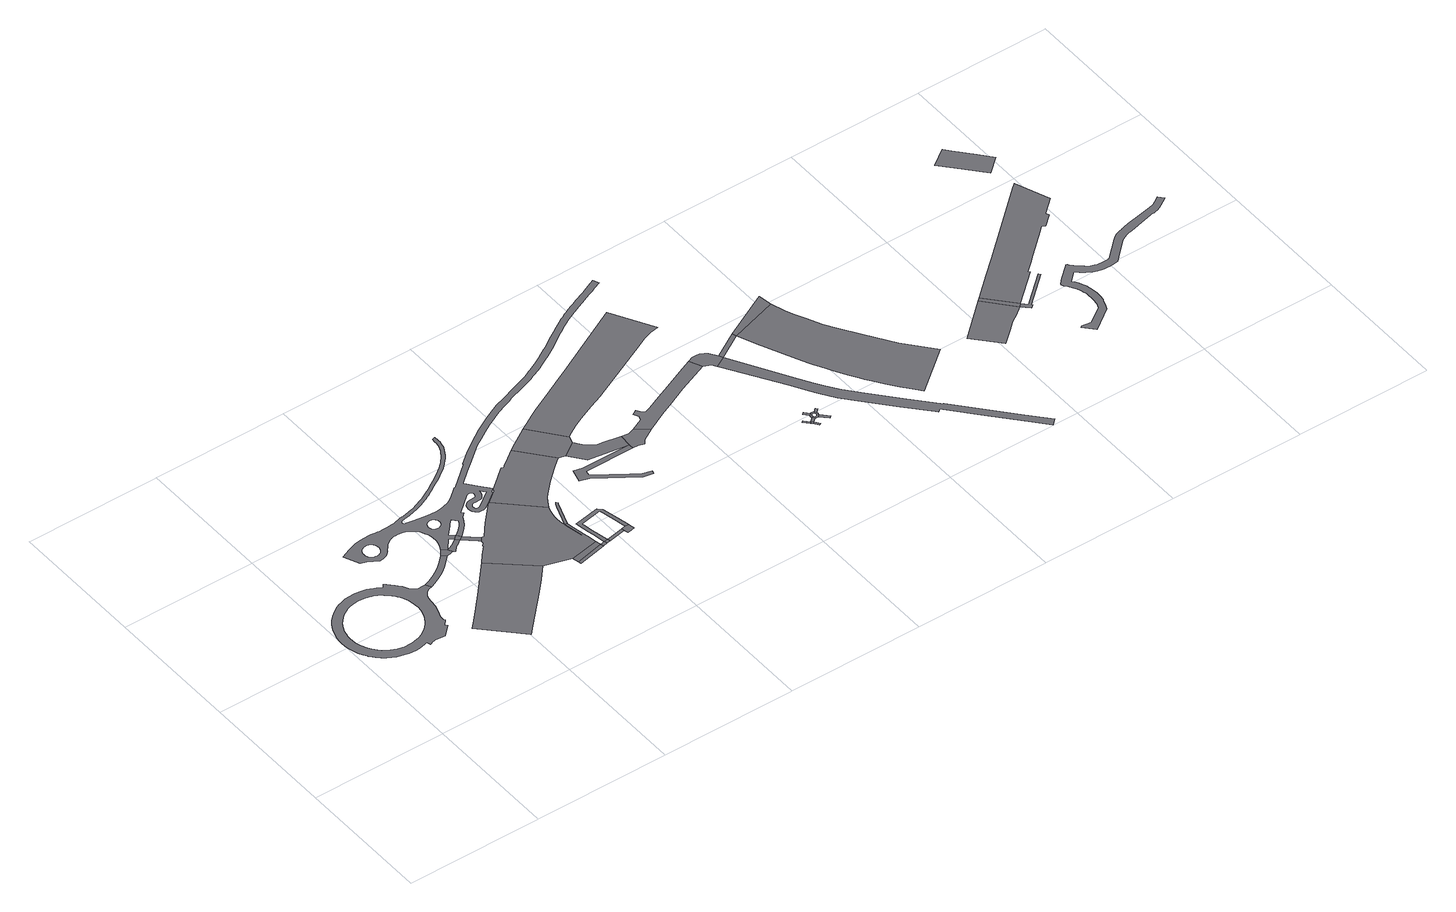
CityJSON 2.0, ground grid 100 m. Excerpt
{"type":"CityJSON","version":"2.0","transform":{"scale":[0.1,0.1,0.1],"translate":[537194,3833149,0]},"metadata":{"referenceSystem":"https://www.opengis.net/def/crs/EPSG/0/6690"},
"CityObjects":{
"road1":{"type":"Road","attributes":{"RoadStructureAttribute.sectionType":"1"},"geometry":[{"type":"MultiSurface","lod":"1","boundaries":[[[0,1,2,3,4,5,6,7,8,9,10,11,12,13,14,15,16,17,18,19,20,21,22,23,24,25,26,27,28,29,30,31,32,33,34,35,36,37,38,39,40,41,42,43,44,45,46,47,48,49,50,51,52,53,54,55,56,57,58,59,60,61,62,63,64,65,66,67,68,69,70,71,72,73,74,75,76,77,78,79,80,81,82],[83,84,85,86,87,88,89,90,91,92,93,94,95,96,97,98,99,100,101,102,103,104,105,106,107,108,109,110,111,112,113,114,115,116,117,118,119,120,121,122,123,124,125,126,127,128,129,130,131,132,133,134,135,136]]]}]},
"road2":{"type":"Road","attributes":{"RoadStructureAttribute.sectionType":"1"},"geometry":[{"type":"MultiSurface","lod":"1","boundaries":[[[137,138,139,140,141,142,143,82,81,144,145,146,147,148,149,150,151]]]}]},
"road3":{"type":"Road","attributes":{"RoadStructureAttribute.sectionType":"1"},"geometry":[{"type":"MultiSurface","lod":"1","boundaries":[[[152,153,154,155,156,157,158,159,160,161,162,163]]]}]},
"road4":{"type":"Road","geometry":[{"type":"MultiSurface","lod":"1","boundaries":[[[164,165,137,151,166,167,168]]]}]},
"road5":{"type":"Road","attributes":{"RoadStructureAttribute.sectionType":"1"},"geometry":[{"type":"MultiSurface","lod":"1","boundaries":[[[169,170,171,172,168,167,173,174,175,176]]]}]},
"road6":{"type":"Road","geometry":[{"type":"MultiSurface","lod":"1","boundaries":[[[177,169,176,178]]]}]},
"road7":{"type":"Road","attributes":{"RoadStructureAttribute.sectionType":"1"},"geometry":[{"type":"MultiSurface","lod":"1","boundaries":[[[179,178,176,180,181,182]]]}]},
"road8":{"type":"Road","geometry":[{"type":"MultiSurface","lod":"1","boundaries":[[[183,184,185,186,187,188,189,190,191,192,193,194,182,181,195,196,197,198,152,163,199,200,201,202,203,204],[205,206,207]]]}]},
"road9":{"type":"Road","geometry":[{"type":"MultiSurface","lod":"1","boundaries":[[[208,209,210,211]]]}]},
"road10":{"type":"Road","geometry":[{"type":"MultiSurface","lod":"1","boundaries":[[[200,199,209,208]]]}]},
"road11":{"type":"Road","attributes":{"RoadStructureAttribute.sectionType":"1"},"geometry":[{"type":"MultiSurface","lod":"1","boundaries":[[[212,213,208,211,214]]]}]},
"road12":{"type":"Road","geometry":[{"type":"MultiSurface","lod":"1","boundaries":[[[215,212,214,216]]]}]},
"road13":{"type":"Road","geometry":[{"type":"MultiSurface","lod":"1","boundaries":[[[217,218,219,220,221,183,204]]]}]},
"road14":{"type":"Road","attributes":{"RoadStructureAttribute.sectionType":"1"},"geometry":[{"type":"MultiSurface","lod":"1","boundaries":[[[222,215,216,223]]]}]},
"road15":{"type":"Road","attributes":{"RoadStructureAttribute.sectionType":"1"},"geometry":[{"type":"MultiSurface","lod":"1","boundaries":[[[224,225,226,227,228,229,230,231,212,215,232,233,234,235,236,237,238,239,240,241]]]}]},
"road16":{"type":"Road","geometry":[{"type":"MultiSurface","lod":"1","boundaries":[[[242,243,244,245,246,247,248,249,250,251,252,190,189,253,254,255,256,257,258,259,260,261]]]}]},
"road17":{"type":"Road","geometry":[{"type":"MultiSurface","lod":"1","boundaries":[[[240,222,223,262,263,264,265,266,241]]]}]},
"road18":{"type":"Road","attributes":{"RoadStructureAttribute.sectionType":"1"},"geometry":[{"type":"MultiSurface","lod":"1","boundaries":[[[178,267,268,269,270,271,272,273,274,275,276,277,278,279,280,281,282,283,284,285,286,287,288,289,290,291,292,293,294,295,296,297,298,299,300,301,302,303,304,305,306,307,308,309,310,311,312,313,314,315,316,317,318,319,320,321,322,323,324,325,326,327,328,329,330,331,332,333,334,335,336,337,338,339,340,341,342,343,344,345,346,347,348,349,350,351,352,353,354,355,356,357,358,359,360,361,362,363,364,365,366,367,368,369,370,371,372,373,374,375,376,377,378,379,380,381,382,383,384,385,386,387,388,389,390,391,392,393,394,395,396,397,398,399,400,401,402,403,404,405,406,407,408,409,410,411,412,413,414,415,416,417,418,419,420,421,422,423,424,425,426,427,428,429,430,431,432,433,434,435,436,437,438,439,440,441,442,443,444,445,446,447,448,449,450,451,452,453,454,455,456,457,458,459,460,461,462,463,464,465,466,467,468,469,470,471,472,473,474,475,476,477,478,479,480,481,482,483,484,485,486,487,488,489,490,491,492,493,494,495,496,497,498,499,500,501,502,503,504,505,506,507,508,509,510,511,512,513,514,515,516,517,518,519,520,521,522,523,524,525,526,527,528,529,530,531,532,533,534,535,536,537,538,539,540,541,542,543,544,545,546,547,548,549,550,551,552,553,554,555,556,557,558,559,560,561,562,563,564,565,566,567,568,569,570,571,572,573,574,575,576,577,578,579,580,581,582,583,584,585,586,587,588,589,590,591,592,593,594,595,596,597,598,599,600,601,602,603,604,605,606,607,608,609,610,611,612,613,614,615,616,617,618,619,620,621,164,168,622,169,177],[623,624,625,626,627,628,629,630,631,632,633,634,635,636,637,638],[639,640,641,642,643,644,645,646,647,648,649,650,651,652,653,654,655,656,657,658,659,660,661,662,663,664,665,666,667,668,669,670,671,672,673,674,675,676,677,678,679,680,681,682,683,684,685,686,687,688,689,690,691,692,693,694,695,696],[697,698,699,700,701,702,703,704,177],[705,706,707,708,709,710,711,712,713,714,715,716,717,718,719,720,721,722,723,724,725,726,727,728,729,730,731,732,733,734,735,736,737,738,739,740,741,742,743,744,745,746,747,748,749,750,751,752,753,754,755,756,757,758,759,760,761,762]]]}]},
"road19":{"type":"Road","geometry":[{"type":"MultiSurface","lod":"1","boundaries":[[[763,764,765,242,261,766,767,768]]]}]},
"road20":{"type":"Road","attributes":{"RoadStructureAttribute.sectionType":"1"},"geometry":[{"type":"MultiSurface","lod":"1","boundaries":[[[769,770,771,772,773,774,775,776,777,778,779,780,781]]]}]},
"road21":{"type":"Road","attributes":{"RoadStructureAttribute.sectionType":"1"},"geometry":[{"type":"MultiSurface","lod":"1","boundaries":[[[782,783,784,785,786,767,766,787,788,781,789]]]}]},
"road22":{"type":"Road","geometry":[{"type":"MultiSurface","lod":"1","boundaries":[[[790,791,792,789,781,780,793,794,795,796]]]}]},
"road23":{"type":"Road","attributes":{"RoadStructureAttribute.sectionType":"1"},"geometry":[{"type":"MultiSurface","lod":"1","boundaries":[[[797,798,799,800,801,802,803,804,805,763,768,806,807,808,809,810,811,812,813,814,815,816,817,818,819]]]}]},
"road24":{"type":"Road","attributes":{"RoadStructureAttribute.sectionType":"1"},"geometry":[{"type":"MultiSurface","lod":"1","boundaries":[[[820,821,822,823,824,825,826,827,828,829,830,790,796,831,832,833,834]]]}]},
"road25":{"type":"Road","geometry":[{"type":"MultiSurface","lod":"1","boundaries":[[[835,836,837,838]]]}]},
"road26":{"type":"Road","geometry":[{"type":"MultiSurface","lod":"1","boundaries":[[[838,837,839,840]]]}]},
"road27":{"type":"Road","geometry":[{"type":"MultiSurface","lod":"1","boundaries":[[[841,842,840,839]]]}]},
"road28":{"type":"Road","geometry":[{"type":"MultiSurface","lod":"1","boundaries":[[[843,838,840,844]]]}]},
"road29":{"type":"Road","geometry":[{"type":"MultiSurface","lod":"1","boundaries":[[[845,846,847,848]]]}]},
"road30":{"type":"Road","geometry":[{"type":"MultiSurface","lod":"1","boundaries":[[[849,850,851,852,853,854,855,856,857,858,859,860,861,862,848,847,863,864,865,866,867,868,869,870,843,844,871,872,873,874,875,876,877],[878,879,880,881,882,883,884,885,886,887,888,889,890,891,892,893,894,895,896,897,898,899,900,901,902,903,904,905,906,907,908,909,910,911,912,913,914,915,916,917,918,919,920,921,922,923,924,925,926]]]}]},
"road31":{"type":"Road","geometry":[{"type":"MultiSurface","lod":"1","boundaries":[[[927,928,929,930,931,820,834,932,933,934,935]]]}]},
"road32":{"type":"Road","geometry":[{"type":"MultiSurface","lod":"1","boundaries":[[[936,937,877,876]]]}]},
"road33":{"type":"Road","geometry":[{"type":"MultiSurface","lod":"1","boundaries":[[[938,939,940,856,855]]]}]},
"road34":{"type":"Road","geometry":[{"type":"MultiSurface","lod":"1","boundaries":[[[941,935,934,942]]]}]},
"road35":{"type":"Road","attributes":{"RoadStructureAttribute.sectionType":"1"},"geometry":[{"type":"MultiSurface","lod":"1","boundaries":[[[943,944,945,946,947,948,949,950,951,952,934,933,953,954,955,956,957,958,959,960,961,962,963,964,965,966]]]}]},
"road36":{"type":"Road","geometry":[{"type":"MultiSurface","lod":"1","boundaries":[[[967,941,942,968]]]}]},
"road37":{"type":"Road","attributes":{"RoadStructureAttribute.sectionType":"1"},"geometry":[{"type":"MultiSurface","lod":"1","boundaries":[[[969,970,971,972,973,974,975,968,942,976,977,978,979,980,981,982,983,984,985,986,987,988,989,990,991,992]]]}]},
"road38":{"type":"Road","attributes":{"RoadStructureAttribute.sectionType":"1"},"geometry":[{"type":"MultiSurface","lod":"1","boundaries":[[[993,994,995,996,997,998,999,1000,1001]]]}]},
"road39":{"type":"Road","geometry":[{"type":"MultiSurface","lod":"1","boundaries":[[[1002,993,1001,1003]]]}]},
"road40":{"type":"Road","geometry":[{"type":"MultiSurface","lod":"1","boundaries":[[[1004,1005,1006,1007,1008,1009,1010,1003,1001]]]}]},
"road41":{"type":"Road","attributes":{"RoadStructureAttribute.sectionType":"1"},"geometry":[{"type":"MultiSurface","lod":"1","boundaries":[[[1011,1012,1013,1014,1015,1016,1002,1003,1017,1018,1019,1020,1021,1022,1023,1024,1025,1026,1027,1028]]]}]},
"road42":{"type":"Road","attributes":{"RoadStructureAttribute.sectionType":"1"},"geometry":[{"type":"MultiSurface","lod":"1","boundaries":[[[1029,1030,1031,1032,1033,1034,1035,1036,1037,1038,1039,1040,1041,1042,1043,1044,1045,1046,1047,1048,1049,1050,1051,1052,1053,1054,1055,1056,1057,1058,1059,1060,1061,1062,1063,1064,1065,1066,1067,1068,1069,1070,1071,1072,1073,1074,1075,1076,1077,1078,1079,1080,1081,1082,1083,1084,1085,1086,1087,1088,1089,1090,1091,1092,1093,1094,1095,1096,1097,1098,1099,1100,1101,1102,1103,1104,1105,1106,1107,1108,1109,1110,1111,1112,1113,1114,1115,1116,1117,1118,1119,1120,1121,1122,1123,1124,1125,1126,1127,1128,1129,1130,1131,1132,1133,1134,1135,1136,1137,1138]]]}]},
"road43":{"type":"Road","attributes":{"RoadStructureAttribute.sectionType":"1"},"geometry":[{"type":"MultiSurface","lod":"1","boundaries":[[[1139,1140,1141,1142,1143,1144,1145]]]}]}
},
"vertices":[
[728,1178,0],[701,1180,0],[680,1189,0],[665,1199,0],[648,1219,0],[627,1254,0],[621,1263,0],[597,1293,0],[556,1331,0],[543,1341,0],[525,1318,0],[496,1337,0],[490,1341,0],[459,1356,0],[451,1359,0],[431,1366,0],[401,1374,0],[350,1381,0],[300,1381,0],[269,1376,0],[233,1367,0],[202,1356,0],[172,1340,0],[138,1319,0],[110,1296,0],[83,1269,0],[63,1243,0],[43,1212,0],[30,1185,0],[19,1156,0],[11,1126,0],[4,1094,0],[2,1060,0],[3,1026,0],[7,997,0],[12,973,0],[20,949,0],[31,921,0],[46,891,0],[62,865,0],[64,861,0],[82,838,0],[96,824,0],[101,820,0],[121,801,0],[122,800,0],[148,781,0],[175,764,0],[203,751,0],[260,733,0],[287,728,0],[312,726,0],[337,725,0],[368,727,0],[396,732,0],[414,737,0],[435,743,0],[444,714,0],[473,725,0],[483,727,0],[486,728,0],[494,730,0],[501,730,0],[564,723,0],[636,791,0],[623,805,0],[656,842,0],[649,856,0],[648,866,0],[649,881,0],[652,896,0],[661,914,0],[673,950,0],[684,985,0],[689,1032,0],[693,1066,0],[697,1081,0],[703,1094,0],[721,1117,0],[732,1126,0],[748,1135,0],[773,1143,0],[751,1180,0],[383,1306,0],[405,1300,0],[409,1299,0],[431,1291,0],[455,1280,0],[461,1276,0],[486,1259,0],[523,1226,0],[540,1205,0],[544,1198,0],[555,1181,0],[564,1163,0],[578,1128,0],[584,1102,0],[588,1071,0],[588,1038,0],[585,1006,0],[578,980,0],[568,953,0],[558,931,0],[545,910,0],[527,886,0],[507,865,0],[487,848,0],[454,826,0],[418,811,0],[359,797,0],[297,797,0],[251,808,0],[209,826,0],[167,854,0],[166,855,0],[150,870,0],[147,873,0],[121,902,0],[108,924,0],[102,935,0],[86,971,0],[76,1009,0],[72,1058,0],[74,1085,0],[79,1110,0],[85,1134,0],[105,1178,0],[120,1203,0],[136,1222,0],[157,1245,0],[179,1262,0],[206,1279,0],[231,1292,0],[254,1300,0],[282,1307,0],[328,1312,0],[352,1311,0],
[993,1340,0],[963,1311,0],[929,1278,0],[897,1254,0],[866,1234,0],[830,1213,0],[789,1194,0],[808,1156,0],[847,1174,0],[885,1196,0],[916,1216,0],[945,1238,0],[970,1260,0],[999,1288,0],[1025,1315,0],
[1160,1132,0],[1088,1051,0],[983,933,0],[873,812,0],[793,725,0],[744,676,0],[1005,409,0],[1063,466,0],[1286,696,0],[1365,782,0],[1421,845,0],[1449,878,0],
[1027,1383,0],[1011,1361,0],[1055,1319,0],[1080,1327,0],[1061,1358,0],
[1155,1410,0],[1140,1396,0],[1121,1385,0],[1088,1368,0],[1093,1316,0],[1122,1347,0],[1150,1364,0],[1181,1388,0],
[1183,1434,0],[1208,1407,0],
[1291,1332,0],[1269,1307,0],[1280,1297,0],[1301,1323,0],
[1793,1105,0],[1788,1128,0],[1785,1170,0],[1787,1202,0],[1793,1242,0],[1805,1281,0],[1810,1296,0],[1539,1555,0],[1519,1539,0],[1459,1475,0],[1403,1416,0],[1321,1322,0],[1280,1276,0],[1261,1253,0],[1264,1250,0],[1206,1185,0],[1642,820,0],[1857,862,0],[1847,914,0],[1837,963,0],[1814,1085,0],[1810,1103,0],[1821,964,0],[1795,1085,0],[1793,1101,0],
[1865,821,0],[1653,773,0],[1658,750,0],[1870,798,0],
[1898,828,0],[1885,825,0],[1903,805,0],
[1926,832,0],[1930,810,0],
[1875,1284,0],[1883,1291,0],[1874,1304,0],[1863,1294,0],[1853,1267,0],
[2056,859,0],[2061,837,0],
[2097,956,0],[2072,1076,0],[2043,1101,0],[1855,1065,0],[1858,1052,0],[1874,961,0],[1881,923,0],[1896,839,0],[1919,868,0],[1906,931,0],[1900,959,0],[1886,1030,0],[1883,1043,0],[2047,1075,0],[2071,956,0],[2087,880,0],[2090,866,0],[2115,864,0],
[1940,1861,0],[1878,1816,0],[1830,1780,0],[1820,1772,0],[1804,1760,0],[1794,1771,0],[1744,1730,0],[1721,1710,0],[1632,1637,0],[1628,1626,0],[1554,1568,0],[1838,1343,0],[1856,1370,0],[1880,1398,0],[1913,1432,0],[1963,1481,0],[2011,1526,0],[2058,1566,0],[2109,1608,0],[2137,1629,0],
[2067,805,0],[2081,808,0],[2123,816,0],[2117,858,0],[2116,862,0],
[1234,1428,0],[1263,1455,0],[1287,1482,0],[1306,1515,0],[1320,1544,0],[1351,1573,0],[1337,1589,0],[1465,1696,0],[1482,1701,0],[1497,1697,0],[1507,1689,0],[1511,1676,0],[1509,1663,0],[1499,1651,0],[1484,1647,0],[1463,1647,0],[1444,1645,0],[1427,1639,0],[1407,1622,0],[1400,1607,0],[1396,1589,0],[1396,1568,0],[1402,1552,0],[1414,1537,0],[1434,1525,0],[1450,1521,0],[1470,1522,0],[1480,1524,0],[1489,1527,0],[1549,1573,0],[1612,1619,0],[1611,1627,0],[1622,1637,0],[1633,1648,0],[1572,1726,0],[1514,1796,0],[1519,1802,0],[1602,1870,0],[1679,1933,0],[1750,1991,0],[1798,2027,0],[1855,2064,0],[1914,2100,0],[1971,2132,0],[2040,2169,0],[2098,2196,0],[2160,2222,0],[2207,2239,0],[2236,2252,0],[2250,2257,0],[2265,2263,0],[2272,2265,0],[2286,2270,0],[2296,2272,0],[2315,2277,0],[2324,2280,0],[2366,2294,0],[2391,2303,0],[2413,2311,0],[2425,2316,0],[2441,2322,0],[2466,2333,0],[2493,2345,0],[2511,2354,0],[2523,2360,0],[2547,2371,0],[2583,2391,0],[2607,2404,0],[2622,2413,0],[2654,2431,0],[2697,2456,0],[2718,2469,0],[2749,2489,0],[2782,2510,0],[2825,2539,0],[2846,2553,0],[2872,2569,0],[2885,2578,0],[2905,2590,0],[2924,2601,0],[2934,2607,0],[2955,2619,0],[2959,2620,0],[2969,2626,0],[2998,2640,0],[3012,2647,0],[3041,2661,0],[3070,2674,0],[3090,2683,0],[3129,2700,0],[3206,2733,0],[3244,2749,0],[3272,2762,0],[3328,2787,0],[3309,2828,0],[3254,2803,0],[3226,2790,0],[3188,2774,0],[3111,2741,0],[3072,2724,0],[3052,2715,0],[3022,2702,0],[2993,2688,0],[2978,2681,0],[2949,2666,0],[2934,2658,0],[2912,2646,0],[2902,2640,0],[2881,2628,0],[2861,2616,0],[2848,2607,0],[2822,2591,0],[2800,2576,0],[2757,2548,0],[2725,2527,0],[2694,2507,0],[2673,2495,0],[2631,2470,0],[2600,2452,0],[2585,2443,0],[2561,2430,0],[2526,2411,0],[2503,2400,0],[2492,2394,0],[2474,2386,0],[2448,2374,0],[2424,2364,0],[2408,2358,0],[2398,2353,0],[2376,2345,0],[2351,2337,0],[2301,2320,0],[2197,2283,0],[2125,2258,0],[2059,2227,0],[1999,2198,0],[1948,2170,0],[1891,2138,0],[1839,2106,0],[1816,2091,0],[1777,2065,0],[1711,2016,0],[1622,1946,0],[1626,1941,0],[1449,1795,0],[1444,1799,0],[1371,1737,0],[1342,1718,0],[1321,1707,0],[1292,1698,0],[1257,1690,0],[1222,1686,0],[1154,1692,0],[1059,1705,0],[1006,1713,0],[994,1716,0],[990,1717,0],[988,1718,0],[986,1719,0],[985,1720,0],[984,1722,0],[984,1724,0],[984,1729,0],[984,1734,0],[985,1737,0],[987,1740,0],[988,1742,0],[989,1744,0],[991,1745,0],[995,1747,0],[1002,1748,0],[1021,1752,0],[1060,1759,0],[1080,1764,0],[1090,1766,0],[1109,1771,0],[1128,1776,0],[1141,1780,0],[1149,1783,0],[1165,1789,0],[1178,1794,0],[1202,1804,0],[1226,1815,0],[1241,1822,0],[1252,1828,0],[1272,1838,0],[1298,1853,0],[1315,1863,0],[1349,1884,0],[1384,1905,0],[1402,1917,0],[1428,1934,0],[1439,1942,0],[1446,1946,0],[1454,1952,0],[1467,1962,0],[1487,1977,0],[1497,1986,0],[1511,1998,0],[1525,2011,0],[1532,2018,0],[1546,2032,0],[1552,2039,0],[1562,2050,0],[1571,2062,0],[1576,2069,0],[1583,2079,0],[1592,2093,0],[1598,2104,0],[1601,2109,0],[1606,2117,0],[1610,2126,0],[1613,2131,0],[1616,2139,0],[1621,2151,0],[1625,2162,0],[1626,2169,0],[1628,2177,0],[1629,2183,0],[1630,2194,0],[1631,2200,0],[1631,2210,0],[1631,2221,0],[1631,2250,0],[1606,2241,0],[1606,2221,0],[1606,2211,0],[1606,2201,0],[1605,2196,0],[1604,2187,0],[1603,2182,0],[1602,2175,0],[1600,2169,0],[1597,2159,0],[1593,2148,0],[1590,2142,0],[1588,2137,0],[1584,2128,0],[1580,2121,0],[1577,2116,0],[1571,2107,0],[1562,2093,0],[1556,2084,0],[1551,2078,0],[1542,2066,0],[1533,2056,0],[1527,2049,0],[1515,2036,0],[1508,2029,0],[1495,2017,0],[1481,2005,0],[1471,1997,0],[1452,1982,0],[1440,1973,0],[1431,1967,0],[1414,1955,0],[1389,1938,0],[1371,1927,0],[1336,1905,0],[1317,1893,0],[1303,1885,0],[1286,1875,0],[1260,1860,0],[1240,1850,0],[1230,1845,0],[1215,1837,0],[1192,1827,0],[1169,1817,0],[1157,1813,0],[1141,1807,0],[1133,1804,0],[1121,1800,0],[1102,1795,0],[1084,1790,0],[1075,1788,0],[1055,1784,0],[1026,1778,0],[1016,1776,0],[997,1773,0],[987,1771,0],[957,1764,0],[942,1760,0],[927,1758,0],[919,1757,0],[912,1756,0],[897,1755,0],[882,1754,0],[852,1755,0],[824,1755,0],[811,1756,0],[795,1757,0],[764,1760,0],[749,1761,0],[741,1762,0],[734,1762,0],[720,1762,0],[705,1762,0],[677,1760,0],[635,1753,0],[613,1746,0],[567,1731,0],[497,1702,0],[500,1694,0],[547,1587,0],[602,1568,0],[611,1562,0],[623,1555,0],[660,1531,0],[677,1533,0],[686,1535,0],[694,1537,0],[698,1538,0],[704,1540,0],[707,1541,0],[712,1543,0],[719,1546,0],[725,1550,0],[728,1552,0],[731,1555,0],[738,1561,0],[745,1568,0],[749,1572,0],[756,1582,0],[773,1603,0],[781,1613,0],[788,1620,0],[791,1623,0],[796,1628,0],[801,1631,0],[812,1639,0],[823,1646,0],[829,1650,0],[838,1654,0],[843,1657,0],[846,1658,0],[851,1659,0],[856,1661,0],[859,1661,0],[866,1662,0],[877,1662,0],[884,1662,0],[898,1662,0],[935,1657,0],[963,1646,0],[986,1633,0],[1009,1616,0],[1014,1610,0],[1024,1596,0],[1041,1563,0],[1049,1540,0],[1051,1533,0],[1056,1502,0],[1056,1467,0],[1050,1435,0],[1041,1413,0],[1127,1438,0],[1555,1678,0],[1580,1646,0],[1462,1559,0],[1450,1557,0],[1440,1561,0],[1434,1572,0],[1433,1587,0],[1436,1595,0],[1445,1604,0],[1461,1609,0],[1479,1609,0],[1500,1609,0],[1515,1609,0],[1532,1621,0],[1546,1640,0],[1553,1660,0],[1148,1640,0],[1153,1639,0],[1157,1637,0],[1161,1634,0],[1165,1631,0],[1168,1628,0],[1171,1624,0],[1174,1620,0],[1175,1616,0],[1176,1615,0],[1177,1610,0],[1178,1606,0],[1179,1601,0],[1179,1596,0],[1178,1591,0],[1177,1590,0],[1176,1586,0],[1175,1582,0],[1172,1578,0],[1170,1575,0],[1170,1574,0],[1166,1570,0],[1163,1567,0],[1159,1564,0],[1154,1562,0],[1150,1560,0],[1145,1559,0],[1140,1558,0],[1135,1558,0],[1131,1559,0],[1126,1560,0],[1121,1561,0],[1117,1563,0],[1113,1566,0],[1109,1569,0],[1105,1572,0],[1102,1576,0],[1100,1580,0],[1098,1585,0],[1096,1589,0],[1095,1594,0],[1095,1599,0],[1095,1604,0],[1096,1609,0],[1097,1613,0],[1099,1618,0],[1101,1622,0],[1104,1626,0],[1107,1630,0],[1111,1633,0],[1115,1636,0],[1117,1636,0],[1119,1638,0],[1124,1640,0],[1129,1641,0],[1133,1642,0],[1138,1642,0],[1143,1641,0],[1149,1465,0],[1209,1528,0],[1218,1538,0],[1248,1569,0],[1279,1537,0],[1269,1517,0],[1252,1493,0],[1224,1466,0],[715,1674,0],[719,1668,0],[722,1663,0],[724,1659,0],[725,1656,0],[727,1650,0],[728,1644,0],[728,1637,0],[728,1633,0],[728,1630,0],[726,1624,0],[724,1618,0],[722,1612,0],[718,1606,0],[714,1601,0],[712,1599,0],[710,1596,0],[705,1592,0],[699,1588,0],[693,1586,0],[687,1583,0],[680,1582,0],[674,1581,0],[667,1581,0],[661,1582,0],[654,1584,0],[648,1586,0],[643,1589,0],[636,1593,0],[632,1597,0],[628,1602,0],[624,1607,0],[620,1613,0],[618,1619,0],[616,1625,0],[615,1632,0],[615,1639,0],[615,1645,0],[616,1652,0],[618,1655,0],[618,1658,0],[621,1664,0],[625,1670,0],[629,1675,0],[633,1680,0],[638,1684,0],[644,1688,0],[650,1690,0],[656,1692,0],[662,1694,0],[669,1694,0],[675,1694,0],[682,1693,0],[688,1692,0],[695,1690,0],[700,1686,0],[706,1683,0],[711,1678,0],
[2123,1979,0],[2054,1936,0],[1994,1897,0],[2184,1616,0],[2293,1693,0],[2308,1745,0],
[2204,1460,0],[2138,1474,0],[2110,1376,0],[2178,1354,0],[2455,1165,0],[2529,1151,0],[2535,1174,0],[2474,1191,0],[2408,1237,0],[2192,1386,0],[2202,1422,0],[2567,1421,0],[2567,1457,0],
[2447,1574,0],[2410,1580,0],[2384,1593,0],[2354,1617,0],[2331,1643,0],[2274,1504,0],[2352,1490,0],[2573,1551,0],
[2674,1558,0],[2637,1545,0],[2622,1544,0],[2610,1420,0],[2652,1407,0],[2672,1437,0],[2764,1490,0],
[3199,2537,0],[3034,2451,0],[2867,2364,0],[2687,2271,0],[2540,2197,0],[2401,2126,0],[2300,2077,0],[2234,2042,0],[2178,2010,0],[2341,1767,0],[2399,1799,0],[2449,1826,0],[2498,1847,0],[2592,1889,0],[2689,1929,0],[2957,2058,0],[3188,2170,0],[3238,2194,0],[3261,2203,0],[3281,2210,0],[3307,2217,0],[3340,2223,0],[3371,2228,0],
[3335,1859,0],[3233,1815,0],[3090,1751,0],[2985,1704,0],[2880,1658,0],[2842,1646,0],[2814,1657,0],[2792,1690,0],[2757,1672,0],[2776,1633,0],[2765,1604,0],[2905,1562,0],[3017,1614,0],[3151,1675,0],[3377,1767,0],
[3574,981,0],[3564,971,0],[3600,933,0],[3610,943,0],
[3611,922,0],[3623,931,0],
[3639,887,0],[3651,896,0],
[3641,970,0],[3653,957,0],
[3624,1042,0],[3609,1029,0],[3641,994,0],[3656,1007,0],
[3692,972,0],[3693,975,0],[3694,978,0],[3694,982,0],[3694,985,0],[3693,989,0],[3692,992,0],[3681,1005,0],[3678,1007,0],[3674,1008,0],[3671,1009,0],[3667,1010,0],[3664,1009,0],[3660,1009,0],[3640,991,0],[3640,989,0],[3639,987,0],[3639,984,0],[3639,982,0],[3639,980,0],[3639,977,0],[3640,973,0],[3657,956,0],[3660,955,0],[3664,954,0],[3667,954,0],[3671,954,0],[3676,955,0],[3691,969,0],[3669,995,0],[3671,995,0],[3672,994,0],[3674,993,0],[3675,992,0],[3676,991,0],[3677,990,0],[3678,988,0],[3679,987,0],[3680,985,0],[3680,984,0],[3680,982,0],[3680,980,0],[3680,979,0],[3679,977,0],[3678,975,0],[3677,974,0],[3676,973,0],[3675,972,0],[3673,971,0],[3672,970,0],[3670,969,0],[3669,969,0],[3667,969,0],[3665,969,0],[3663,969,0],[3662,970,0],[3660,970,0],[3659,971,0],[3658,973,0],[3656,974,0],[3655,975,0],[3655,977,0],[3654,978,0],[3654,980,0],[3653,982,0],[3653,983,0],[3654,985,0],[3654,987,0],[3655,988,0],[3656,990,0],[3657,991,0],[3658,993,0],[3659,993,0],[3661,994,0],[3662,995,0],[3664,995,0],[3666,995,0],[3667,996,0],
[3479,1845,0],[3463,1859,0],[3433,1872,0],[3408,1877,0],[3375,1873,0],[3432,1745,0],[3451,1713,0],[3532,1759,0],[3517,1785,0],
[3728,899,0],[3742,912,0],
[3719,1015,0],[3714,1019,0],[3707,1028,0],
[3709,1898,0],[3719,1869,0],
[4725,189,0],[4381,579,0],[4380,577,0],[4204,771,0],[4041,957,0],[3945,1071,0],[3877,1171,0],[3842,1225,0],[3772,1345,0],[3539,1747,0],[3457,1701,0],[3703,1305,0],[3775,1182,0],[3810,1126,0],[3882,1022,0],[3981,905,0],[4144,718,0],[4297,549,0],[4311,534,0],[4332,552,0],[4537,319,0],[4725,105,0],[4813,7,0],[4853,43,0],
[4057,2081,0],[4073,1978,0],
[4495,1205,0],[4362,1403,0],[4267,1551,0],[4220,1630,0],[4168,1737,0],[4128,1822,0],[4103,1879,0],[3719,1867,0],[3778,1732,0],[3896,1466,0],[3929,1397,0],[3943,1369,0],[3987,1284,0],[4011,1240,0],[4068,1143,0],[4095,1099,0],[4121,1060,0],[4149,1018,0],[4200,947,0],[4219,920,0],[4257,868,0],[4307,804,0],[4355,745,0],[4668,997,0],
[5132,1215,0],[4916,1023,0],[4867,979,0],[5034,794,0],[5131,880,0],[5180,922,0],[5199,940,0],[5243,965,0],[5308,1017,0],
[5157,1236,0],[5332,1039,0],
[5362,963,0],[5385,979,0],[5378,988,0],[5599,1180,0],[5587,1194,0],[5382,1015,0],[5369,1001,0],
[5975,1961,0],[5961,1948,0],[5953,1941,0],[5549,1583,0],[5433,1480,0],[5320,1381,0],[5557,1238,0],[5547,1248,0],[5622,1314,0],[5663,1351,0],[5840,1507,0],[5858,1524,0],[5871,1535,0],[5896,1523,0],[5975,1593,0],[5965,1618,0],[5968,1621,0],[6074,1714,0],
[6619,1317,0],[6579,1291,0],[6558,1278,0],[6524,1270,0],[6431,1252,0],[6324,1228,0],[6290,1220,0],[6267,1214,0],[6260,1212,0],[6253,1210,0],[6245,1208,0],[6229,1202,0],[6207,1193,0],[6185,1180,0],[6164,1165,0],[6031,1039,0],[6024,1038,0],[6023,1037,0],[6005,1036,0],[5990,1035,0],[5975,1036,0],[5956,1037,0],[5940,1040,0],[5922,1045,0],[5910,1050,0],[5896,1055,0],[5876,1065,0],[5863,1076,0],[5853,1085,0],[5842,1095,0],[5835,1102,0],[5792,1145,0],[5785,1153,0],[5780,1155,0],[5775,1154,0],[5769,1148,0],[5680,1068,0],[5642,1031,0],[5640,1022,0],[5644,1013,0],[5649,1007,0],[5659,995,0],[5685,956,0],[5697,931,0],[5707,906,0],[5712,892,0],[5713,889,0],[5720,862,0],[5721,859,0],[5721,852,0],[5722,794,0],[5714,749,0],[5711,731,0],[5700,710,0],[5581,626,0],[5514,638,0],[5503,629,0],[5570,552,0],[5734,671,0],[5753,709,0],[5766,747,0],[5769,754,0],[5775,792,0],[5777,819,0],[5777,825,0],[5777,847,0],[5773,872,0],[5769,892,0],[5763,918,0],[5755,939,0],[5748,956,0],[5739,972,0],[5725,994,0],[5711,1013,0],[5777,1072,0],[5803,1047,0],[5819,1034,0],[5835,1023,0],[5855,1012,0],[5873,1003,0],[5889,996,0],[5905,991,0],[5927,984,0],[5949,980,0],[5964,979,0],[5971,979,0],[5991,978,0],[6009,979,0],[6031,981,0],[6048,984,0],[6059,987,0],[6087,1013,0],[6200,1121,0],[6216,1132,0],[6233,1142,0],[6250,1149,0],[6263,1154,0],[6274,1157,0],[6305,1164,0],[6428,1194,0],[6486,1208,0],[6491,1209,0],[6503,1211,0],[6515,1212,0],[6521,1213,0],[6535,1216,0],[6545,1219,0],[6567,1228,0],[6640,1275,0],[6651,1282,0],
[5760,2302,0],[5917,2127,0],[6031,2226,0],[5951,2320,0],[5843,2443,0],[5804,2486,0],[5676,2395,0]
]}
